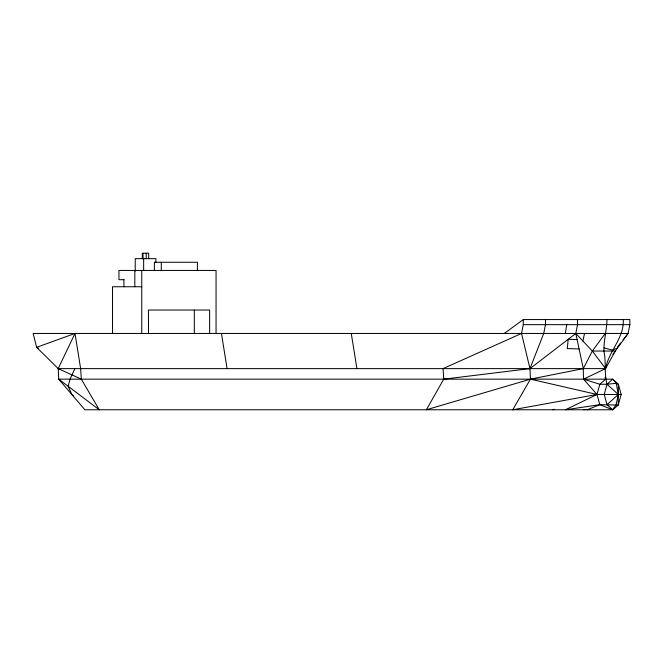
<?xml version="1.0" encoding="UTF-8"?>
<svg xmlns="http://www.w3.org/2000/svg" width="663" height="663" viewBox="0 0 663 663"><rect width="100%" height="100%" fill="white"/><g stroke="black" fill="none" stroke-linecap="round" stroke-linejoin="round"><path stroke-width="0.99" d="M606.985 319.558C606.794 330.091 603.686 340.384 603.902 351.034C606.28 361.998 604.034 373.534 607.026 384.267L604.192 394.468L607.026 404.679L612.687 409.775L618.231 405.085L621.181 394.468L618.347 384.267L612.687 379.161L58.717 379.161L58.195 368.62L74.985 333.456L36.631 347.321L33.15 333.456L628.101 333.456L629.85 324.663L629.85 319.558L523.281 319.558L504.303 333.456M565.398 333.456L566.699 324.663M621.181 394.468L597.015 394.468L512.723 409.775L530.433 379.161L529.969 368.62L521.532 333.456L523.281 324.663L523.281 319.558M582.86 340.956L584.551 333.456M577.548 319.558L577.548 324.663L575.799 333.456L583.266 368.62L583.498 379.161L599.849 384.267L607.026 384.267L612.687 379.161L616.242 383.305L618.347 384.267L618.33 394.468L616.126 404.745L612.687 409.775L599.849 404.679L597.015 394.468L599.849 384.267L605.592 379.161L605.07 377.247M607.026 404.679L618.33 394.468L607.026 384.267L616.242 383.305L618.33 394.468L618.231 405.085L599.849 404.679L565.44 409.775L597.015 394.468L583.498 379.161L605.568 368.62C608.709 351.158 624.413 337.807 623.253 319.558M605.244 333.456L592.341 351.034L583.266 368.62L530.433 379.161L426.359 409.775L443.746 379.161L529.969 368.62L543.718 333.456L545.467 324.663L545.467 319.558M74.886 368.62L70.013 379.161L68.181 386.314L71.811 394.468L73.336 395.745M38.512 348.158L36.631 347.321L58.195 368.62L605.568 368.62L615.33 351.034L628.101 333.456L623.087 339.846M612.927 354.382L615.33 351.034L592.341 351.034L575.799 333.456L529.969 368.62M617.444 347.039L620.576 343.044M521.532 333.456L443.066 368.62L443.746 379.161M617.576 347.951L612.521 350.13L604.134 347.951M599.849 404.679L587.236 409.775L589.2 409.469M552.627 409.775L554.608 409.286M583.854 409.775L586.846 409.361M124.039 279.695L118.959 279.695L118.959 270.446L216.055 270.446L216.055 333.456M141.749 286.748L112.519 286.748L112.519 333.456M523.281 324.663L629.85 324.663M612.687 409.775L84.905 409.775L58.717 379.161L99.259 409.775L81.317 379.161L80.629 368.62L74.985 333.456M579.089 348.937L567.271 348.581L568.208 339.282L577.1 339.589M530.433 379.161L597.015 394.468M58.195 368.62L81.317 379.161M58.717 379.161L61.004 381.25M592.341 351.034L605.568 368.62M351.266 333.456L356.918 368.62M221.442 333.456L227.094 368.62M209.632 333.456L209.632 310.027L148.454 310.027L148.487 333.456M197.4 270.446L197.4 262.266L154.371 262.266L154.371 270.446M194.309 310.027L194.309 333.456M161.291 262.266L161.291 270.446M155.904 262.589L155.904 258.661L135.227 258.661L135.227 271.092M148.669 258.661L148.669 253.225L142.313 253.225L142.313 258.661M146.208 253.225L146.208 258.661M143.656 258.661L143.656 270.446M143.026 253.225L143.026 258.661M141.749 270.446L141.749 333.456M134.829 270.446L134.829 286.748M123.923 279.695L123.923 286.748"/></g></svg>
